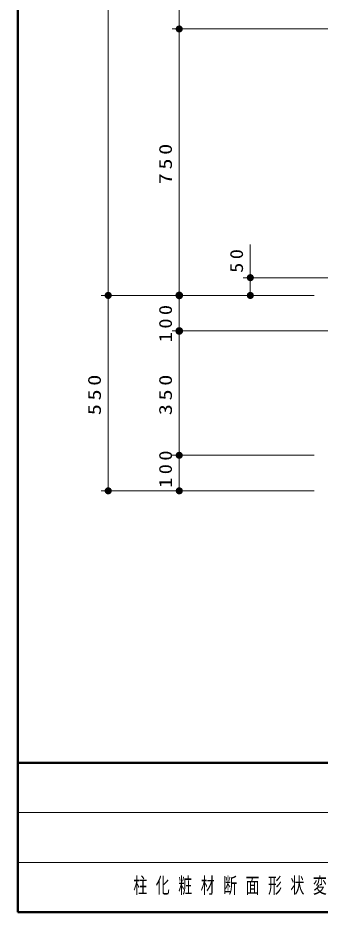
# Model space of a CAD drawing. Units: millimetres on the paper, scale 1:20. Extents: x -365 to 0, y 0 to 257.
# Drawn here: x -365 to -322.5, y 0 to 125.9 of the extents above; entities that cross this region are included whole.
import ezdxf

# ---------------------------------------------------------------- set-up
doc = ezdxf.new("R2010")
doc.units = ezdxf.units.MM
doc.layers.add('1_20', color=7, linetype='Continuous', lineweight=13)
doc.layers.add('NAKAMURA図枠', color=7, linetype='Continuous', lineweight=13)
doc.layers.add('99', color=7, linetype='Continuous')
doc.styles.add('ＭＳ ゴシック', font='')
doc.styles.get('ＭＳ ゴシック').set_extended_font_data('MS Gothic')

# ---------------------------------------------------------------- blocks, each defined once
blk = doc.blocks.new('filled_dot')
at = {"color": 0, "linetype": 'Continuous', "lineweight": -2, "const_width": 1.25}
blk.add_lwpolyline([(-0.625, 0, 1), (0.625, 0, 1)], format="xyb", close=True, dxfattribs=at)

msp = doc.modelspace()

# ---------------------------------------------------------------- linework, layer by layer
at = {"layer": '1_20'}
for p, q in [((-352.289, 86.789), (-352.289, 174.289)), ((-342.289, 124.289), (-342.289, 174.289)), ((-301.789, 124.289), (-343.289, 124.289)), ((-342.289, 86.789), (-342.289, 124.289)), ((-332.289, 86.789), (-332.289, 93.946)), ((-307.289, 89.289), (-333.289, 89.289)), ((-323.289, 86.789), (-353.289, 86.789)), ((-352.289, 59.289), (-352.289, 86.789)), ((-324.021, 86.789), (-343.289, 86.789)), ((-342.289, 81.789), (-342.289, 86.789)), ((-320.789, 81.789), (-343.289, 81.789)), ((-342.289, 64.289), (-342.289, 81.789)), ((-323.289, 64.289), (-343.289, 64.289)), ((-342.289, 59.289), (-342.289, 64.289)), ((-323.289, 59.289), (-353.289, 59.289))]:
    msp.add_line(p, q, dxfattribs=at)
at = {"layer": 'NAKAMURA図枠', "lineweight": 50}
for p, q in [((-365, 257), (-365, 0)), ((-365, 21), (0, 21)), ((-365, 0), (0, 0))]:
    msp.add_line(p, q, dxfattribs=at)
at = {"layer": 'NAKAMURA図枠'}
for p, q in [((-365, 14), (-238.5, 14)), ((-365, 7), (-238.5, 7))]:
    msp.add_line(p, q, dxfattribs=at)

# ---------------------------------------------------------------- block references
at = {"layer": '1_20'}
for p, xscale, yscale, rotation in [((-342.289, 124.289), 0.4, 0.4, 270), ((-332.289, 89.289), 0.4, 0.4, 270), ((-352.289, 86.789), 0.4, 0.4, 90), ((-352.289, 86.789), 0.4, 0.4, 270), ((-342.289, 86.789), 0.431, 0.431, 270), ((-342.289, 86.789), 0.4, 0.4, 90), ((-332.289, 86.789), 0.4, 0.4, 90), ((-342.289, 81.789), 0.431, 0.431, 270), ((-342.289, 64.289), 0.4, 0.4, 270), ((-352.289, 59.289), 0.4, 0.4, 90), ((-342.289, 59.289), 0.4, 0.4, 90)]:
    msp.add_blockref('filled_dot', p, dxfattribs=dict(at, xscale=xscale, yscale=yscale, rotation=rotation))

# ---------------------------------------------------------------- texts
at = {"layer": '1_20', "char_height": 1.833, "attachment_point": 8, "rotation": 90, "style": 'ＭＳ ゴシック'}
for s, insert in [('\\T1.33;\\W1.25;750', (-343.289, 105.539)), ('\\T1.34;\\W1.15;50', (-333.289, 91.883)), ('\\T1.33;\\W1.15;100', (-343.289, 83.065)), ('\\T1.33;\\W1.25;550', (-353.289, 73.039)), ('\\T1.33;\\W1.25;350', (-343.289, 73.039)), ('\\T1.33;\\W1.15;100', (-343.289, 62.576))]:
    msp.add_mtext(s, dxfattribs=dict(at, insert=insert))
at = {"layer": '99', "insert": (-348.75, 3.5), "char_height": 2.199, "attachment_point": 4, "style": 'ＭＳ ゴシック'}
msp.add_mtext('\\T1.62;\\W0.65;柱化粧材断面形状変更/基礎箱抜き削除', dxfattribs=at)

doc.saveas('drawing.dxf')
